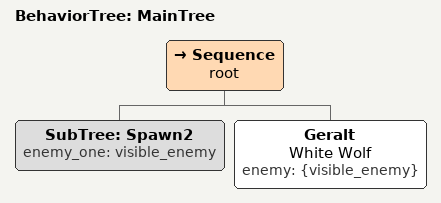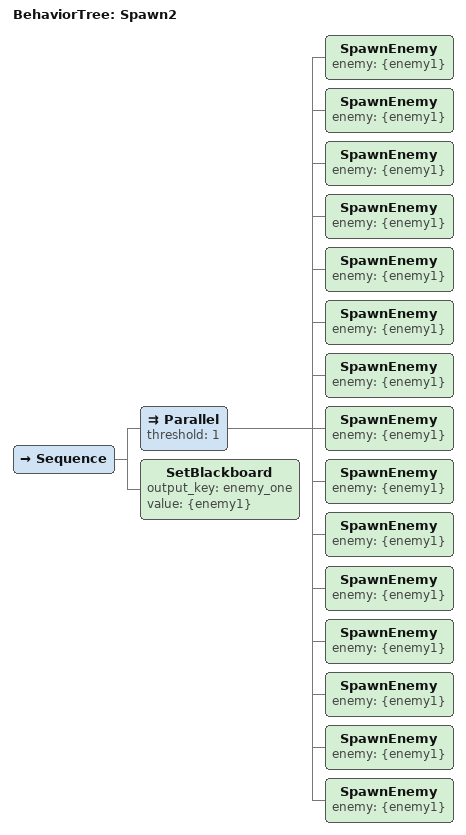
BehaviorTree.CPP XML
<root main_tree_to_execute="MainTree">

  <BehaviorTree ID="MainTree">
    <Sequence name="root">
      <SubTree ID="Spawn2" enemy_one="visible_enemy"/>
      <Geralt name="White Wolf" enemy="{visible_enemy}" />
    </Sequence>
  </BehaviorTree>

  <BehaviorTree ID="Spawn2">
    <Sequence>
      <Parallel threshold="1">
        <SpawnEnemy enemy="{enemy1}" />
        <SpawnEnemy enemy="{enemy1}" />
        <SpawnEnemy enemy="{enemy1}" />
        <SpawnEnemy enemy="{enemy1}" />
        <SpawnEnemy enemy="{enemy1}" />
        <SpawnEnemy enemy="{enemy1}" />
        <SpawnEnemy enemy="{enemy1}" />
        <SpawnEnemy enemy="{enemy1}" />
        <SpawnEnemy enemy="{enemy1}" />
        <SpawnEnemy enemy="{enemy1}" />
        <SpawnEnemy enemy="{enemy1}" />
        <SpawnEnemy enemy="{enemy1}" />
        <SpawnEnemy enemy="{enemy1}" />
        <SpawnEnemy enemy="{enemy1}" />
        <SpawnEnemy enemy="{enemy1}" />
      </Parallel>
      <SetBlackboard output_key="enemy_one" value="{enemy1}" />
    </Sequence>
  </BehaviorTree>
</root>
